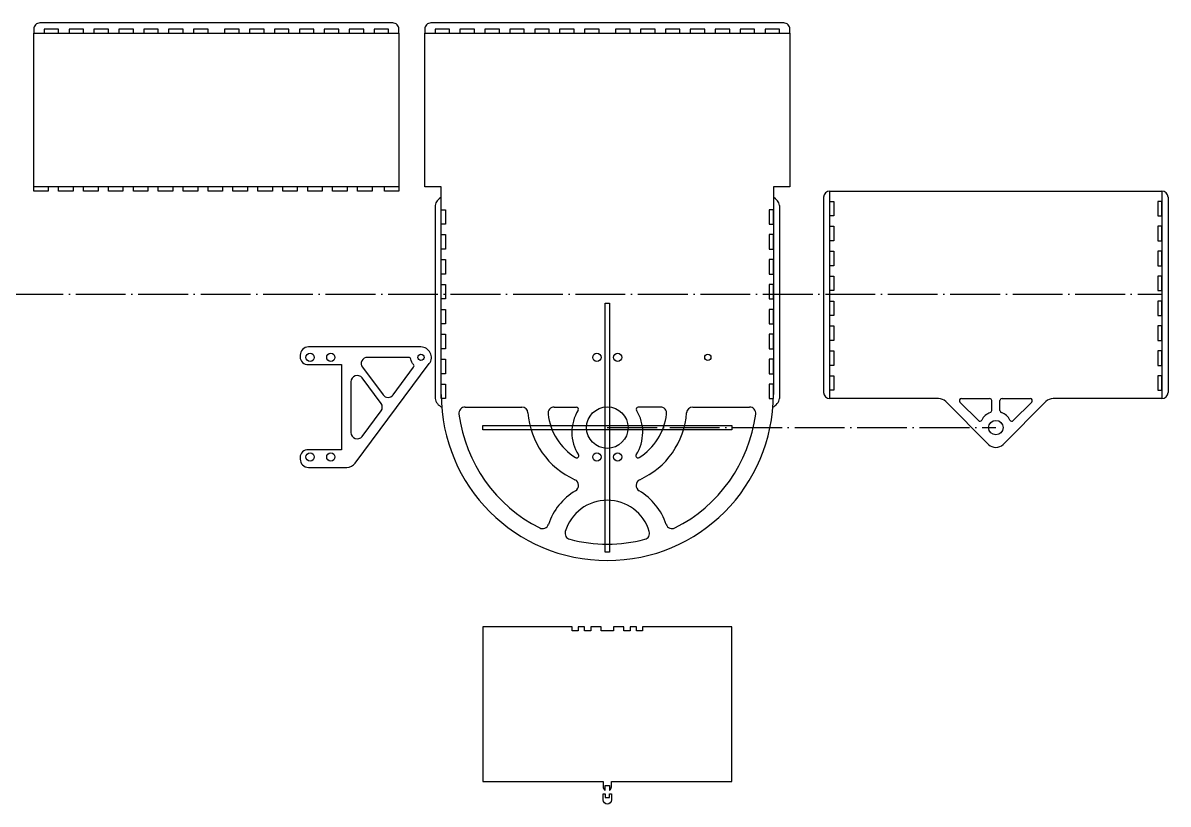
# Model space of a CAD drawing. Header units: millimetres. Extents: x 38 to 1497, y 26 to 1071.
# Drawn here: x 617 to 1169, y 132 to 509 of the extents above; entities that cross this region are included whole.
import ezdxf

# ---------------------------------------------------------------- set-up
doc = ezdxf.new("R2010")
doc.units = ezdxf.units.MM
doc.linetypes.add('ACAD_ISO04W100', pattern=[30, 24, -3, 0, -3])
doc.layers.add('base_line', color=7, linetype='Continuous')
doc.layers.add('tooth', color=20, linetype='Continuous', plot=False)
doc.layers.add('xline', color=8, linetype='ACAD_ISO04W100', plot=False)

msp = doc.modelspace()

# ---------------------------------------------------------------- linework, layer by layer
at = {"layer": 'base_line'}
for p, q in [((1068.51, 325.978), (1077.38, 317.108)), ((1069.217, 327.686), (1082.788, 327.686)), ((1083.788, 321.898), (1083.788, 326.686)), ((1087.788, 321.898), (1087.788, 326.686)), ((1088.788, 327.686), (1102.358, 327.686)), ((1103.065, 325.978), (1094.195, 317.108)), ((830.051, 323.604), (857.358, 323.604)), ((872.988, 323.604), (883.652, 323.604)), ((924.148, 323.604), (913.484, 323.604)), ((939.778, 323.604), (967.086, 323.604))]:
    msp.add_line(p, q, dxfattribs=at)
for points in [[(622.196, 503.686), (798.176, 503.686), (798.176, 429.686), (622.196, 429.686)], [(897.568, 373.697), (899.568, 373.697), (899.568, 253.697), (897.568, 253.697)], [(838.568, 312.697), (838.568, 314.697), (958.568, 314.697), (958.568, 312.697)]]:
    msp.add_lwpolyline(points, close=True, dxfattribs=at)
for points in [[(818.568, 429.686), (810.578, 429.686), (810.578, 503.686), (986.558, 503.686), (986.558, 429.686), (978.568, 429.686)], [(818.568, 329.686), (818.568, 429.686)], [(978.568, 429.686), (978.568, 329.686)]]:
    msp.add_lwpolyline(points, dxfattribs=at)
msp.add_lwpolyline([(1082.252, 305.638), (1061.669, 326.221, 0.1989124), (1058.133, 327.686), (1005.788, 327.686), (1005.788, 427.686), (1165.788, 427.686), (1165.788, 327.686), (1113.442, 327.686, 0.1989124), (1109.906, 326.221), (1089.323, 305.638)], format="xyb", dxfattribs=at)
for points in [[(770.408, 344.047), (770.408, 303.047), (754.588, 303.047, 0.4509108), (750.588, 299.247), (750.588, 298.547, 0.4142136), (754.588, 294.547), (773, 294.547, 0.2368012), (777.008, 296.558), (812.801, 344.558, 0.6170748), (808.792, 352.547), (754.588, 352.547, 0.4142136), (750.588, 348.547), (750.588, 347.847, 0.4509108), (754.588, 344.047)], [(805.256, 342.804, 0.3659774), (805.177, 344.093, -0.149902), (803.862, 346.713, 0.3659774), (802.876, 347.547), (782.979, 347.547, 0.6170748), (780.574, 342.753), (790.491, 329.454, 0.5017372), (795.301, 329.454)], [(775, 335.823), (775, 311.271, 0.7218149), (780.405, 309.477), (789.559, 321.753, 0.331791), (789.559, 325.34), (780.405, 337.616, 0.7218149)], [(958.568, 143.153), (958.568, 217.753), (915.568, 217.753), (915.568, 215.753), (912.568, 215.753), (912.568, 217.753), (909.568, 217.753), (909.568, 215.753), (906.568, 215.753), (906.568, 217.753), (901.568, 217.753), (901.568, 215.753), (895.568, 215.753), (895.568, 217.753), (890.568, 217.753), (890.568, 215.753), (887.568, 215.753), (887.568, 217.753), (884.568, 217.753), (884.568, 215.753), (881.568, 215.753), (881.568, 217.753), (838.568, 217.753), (838.568, 143.153), (894.468, 143.153), (896.568, 143.153), (896.568, 140.653, 0.2679492), (897.568, 138.921), (897.568, 141.296), (899.568, 141.296), (899.568, 138.921, 0.2679492), (900.568, 140.653), (900.568, 143.153), (902.668, 143.153)], [(896.568, 137.297), (897.568, 137.297), (897.568, 135.44), (899.568, 135.44), (899.568, 137.297), (900.568, 137.297), (900.568, 134.315, -1), (896.568, 134.315)]]:
    msp.add_lwpolyline(points, format="xyb", close=True, dxfattribs=at)
for centre, radius in [((755.338, 347.547), 2), ((765.338, 347.547), 2), ((808.792, 347.547), 1.5), ((893.568, 347.547), 2), ((903.568, 347.547), 2), ((947.022, 347.547), 1.5), ((898.568, 313.697), 10), ((1085.788, 313.697), 3.5), ((755.338, 299.547), 2), ((765.338, 299.547), 2), ((893.568, 299.547), 2), ((903.568, 299.547), 2)]:
    msp.add_circle(centre, radius, dxfattribs=at)
for centre, radius, start, end in [((898.568, 329.686), 80, 180, 0), ((1069.217, 326.686), 1, 90, 225), ((1082.788, 326.686), 1, 0, 90), ((1088.788, 326.686), 1, 90, 180), ((1102.358, 326.686), 1, 315, 90), ((830.051, 320.604), 3, 90, 187.55033), ((898.568, 329.686), 72.117, 187.55033, 243.15349), ((857.358, 320.604), 3, 4.16364, 90), ((898.568, 323.604), 38.319, 184.16364, 245.97911), ((872.988, 320.604), 3, 90, 186.68897), ((898.568, 323.604), 28.756, 186.68897, 237.91646), ((901.611, 311.483), 20.123, 148.23313, 212.64976), ((883.652, 322.604), 1, 328.23313, 90), ((895.525, 311.483), 20.123, 327.35024, 31.76687), ((913.484, 322.604), 1, 90, 211.76687), ((898.568, 323.604), 28.756, 302.08354, 353.31103), ((898.568, 323.604), 38.319, 294.02089, 355.83636), ((924.148, 320.604), 3, 353.31103, 90), ((898.568, 329.686), 72.117, 296.84651, 352.44967), ((939.778, 320.604), 3, 90, 175.83636), ((967.086, 320.604), 3, 352.44967, 90), ((1085.788, 313.697), 7.733, 110.09285, 151.86011), ((1082.788, 321.898), 1, 290.09285, 0), ((1088.788, 321.898), 1, 180, 249.90715), ((1085.788, 313.697), 7.733, 28.13989, 69.90715), ((1078.087, 317.815), 1, 225, 331.86011), ((1093.488, 317.815), 1, 208.13989, 315), ((1085.788, 309.173), 5, 225, 315), ((883.826, 300.087), 1, 237.91646, 32.64976), ((913.311, 300.087), 1, 147.35024, 302.08354), ((881.748, 285.863), 3, 300.73017, 65.97911), ((915.388, 285.863), 3, 114.02089, 239.26983), ((898.568, 257.569), 29.916, 120.73017, 161.4907), ((898.568, 257.569), 29.916, 18.5093, 59.26983), ((898.568, 257.569), 21.136, 16.72136, 163.27864), ((867.355, 268.018), 3, 243.15349, 341.4907), ((929.781, 268.018), 3, 198.5093, 296.84651), ((881.199, 262.787), 3, 163.27864, 255.44562), ((898.568, 329.686), 72.117, 255.44562, 284.55438), ((915.937, 262.787), 3, 284.55438, 16.72136)]:
    msp.add_arc(centre, radius, start, end, dxfattribs=at)
at = {"layer": 'tooth'}
for p, q in [((622.196, 427.686), (622.196, 429.686)), ((629.196, 427.686), (622.196, 427.686)), ((629.196, 429.686), (629.196, 427.686)), ((634.196, 427.686), (634.196, 429.686)), ((641.196, 427.686), (634.196, 427.686)), ((641.196, 429.686), (641.196, 427.686)), ((646.196, 427.686), (646.196, 429.686)), ((653.196, 427.686), (646.196, 427.686)), ((653.196, 429.686), (653.196, 427.686)), ((658.196, 427.686), (658.196, 429.686)), ((665.196, 427.686), (658.196, 427.686)), ((665.196, 429.686), (665.196, 427.686)), ((670.196, 427.686), (670.196, 429.686)), ((677.196, 427.686), (670.196, 427.686)), ((677.196, 429.686), (677.196, 427.686)), ((682.196, 427.686), (682.196, 429.686)), ((689.196, 427.686), (682.196, 427.686)), ((689.196, 429.686), (689.196, 427.686)), ((694.196, 427.686), (694.196, 429.686)), ((701.196, 427.686), (694.196, 427.686)), ((701.196, 429.686), (701.196, 427.686)), ((706.196, 427.686), (706.196, 429.686)), ((713.196, 427.686), (706.196, 427.686)), ((713.196, 429.686), (713.196, 427.686)), ((718.196, 427.686), (718.196, 429.686)), ((725.196, 427.686), (718.196, 427.686)), ((725.196, 429.686), (725.196, 427.686)), ((730.196, 427.686), (730.196, 429.686)), ((737.196, 427.686), (730.196, 427.686)), ((737.196, 429.686), (737.196, 427.686)), ((742.196, 427.686), (742.196, 429.686)), ((749.196, 427.686), (742.196, 427.686)), ((749.196, 429.686), (749.196, 427.686)), ((754.196, 427.686), (754.196, 429.686)), ((761.196, 427.686), (754.196, 427.686)), ((761.196, 429.686), (761.196, 427.686)), ((766.196, 427.686), (766.196, 429.686)), ((773.196, 427.686), (766.196, 427.686)), ((773.196, 429.686), (773.196, 427.686)), ((778.196, 427.686), (778.196, 429.686)), ((785.196, 427.686), (778.196, 427.686)), ((785.196, 429.686), (785.196, 427.686)), ((791.176, 427.686), (791.176, 429.686)), ((798.176, 427.686), (791.176, 427.686)), ((798.176, 429.686), (798.176, 427.686)), ((1005.788, 427.686), (1005.788, 427.686)), ((1165.788, 427.686), (1165.788, 427.686)), ((815.568, 420.686), (815.568, 327.686)), ((981.568, 420.686), (981.568, 327.686)), ((1002.788, 424.686), (1002.788, 330.686)), ((1168.788, 424.686), (1168.788, 330.686)), ((1005.788, 327.686), (1005.788, 327.686)), ((1165.788, 327.686), (1165.788, 327.686))]:
    msp.add_line(p, q, dxfattribs=at)
for points in [[(798.176, 503.686), (798.176, 505.686, 0.4142136), (795.176, 508.686), (625.196, 508.686, 0.4142136), (622.196, 505.686), (622.196, 503.686)], [(986.558, 503.686), (986.558, 505.686, 0.4142136), (983.558, 508.686), (813.578, 508.686, 0.4142136), (810.578, 505.686), (810.578, 503.686)]]:
    msp.add_lwpolyline(points, format="xyb", dxfattribs=at)
for points in [[(627.196, 505.686), (627.196, 503.686), (634.196, 503.686), (634.196, 505.686)], [(639.196, 505.686), (639.196, 503.686), (646.196, 503.686), (646.196, 505.686)], [(651.196, 505.686), (651.196, 503.686), (658.196, 503.686), (658.196, 505.686)], [(663.196, 503.686), (670.196, 503.686), (670.196, 505.686), (663.196, 505.686)], [(675.196, 505.686), (675.196, 503.686), (682.196, 503.686), (682.196, 505.686)], [(687.196, 505.686), (687.196, 503.686), (694.196, 503.686), (694.196, 505.686)], [(699.196, 503.686), (706.196, 503.686), (706.196, 505.686), (699.196, 505.686)], [(714.173, 503.686), (721.173, 503.686), (721.173, 505.686), (714.173, 505.686)], [(726.173, 503.686), (733.173, 503.686), (733.173, 505.686), (726.173, 505.686)], [(738.173, 505.686), (738.173, 503.686), (745.173, 503.686), (745.173, 505.686)], [(750.173, 505.686), (750.173, 503.686), (757.173, 503.686), (757.173, 505.686)], [(762.173, 505.686), (762.173, 503.686), (769.173, 503.686), (769.173, 505.686)], [(774.173, 505.686), (774.173, 503.686), (781.173, 503.686), (781.173, 505.686)], [(786.173, 505.686), (786.173, 503.686), (793.173, 503.686), (793.173, 505.686)], [(815.578, 505.686), (815.578, 503.686), (822.578, 503.686), (822.578, 505.686)], [(827.578, 505.686), (827.578, 503.686), (834.578, 503.686), (834.578, 505.686)], [(839.578, 505.686), (839.578, 503.686), (846.578, 503.686), (846.578, 505.686)], [(851.578, 503.686), (858.578, 503.686), (858.578, 505.686), (851.578, 505.686)], [(863.578, 505.686), (863.578, 503.686), (870.578, 503.686), (870.578, 505.686)], [(875.578, 505.686), (875.578, 503.686), (882.578, 503.686), (882.578, 505.686)], [(887.578, 503.686), (894.578, 503.686), (894.578, 505.686), (887.578, 505.686)], [(902.555, 503.686), (909.555, 503.686), (909.555, 505.686), (902.555, 505.686)], [(914.555, 503.686), (921.555, 503.686), (921.555, 505.686), (914.555, 505.686)], [(926.555, 505.686), (926.555, 503.686), (933.555, 503.686), (933.555, 505.686)], [(938.555, 505.686), (938.555, 503.686), (945.555, 503.686), (945.555, 505.686)], [(950.555, 505.686), (950.555, 503.686), (957.555, 503.686), (957.555, 505.686)], [(962.555, 505.686), (962.555, 503.686), (969.555, 503.686), (969.555, 505.686)], [(974.555, 505.686), (974.555, 503.686), (981.555, 503.686), (981.555, 505.686)], [(1005.788, 422.686), (1007.788, 422.686), (1007.788, 415.686), (1005.788, 415.686)], [(1165.788, 422.686), (1163.788, 422.686), (1163.788, 415.686), (1165.788, 415.686)], [(818.568, 418.686), (820.568, 418.686), (820.568, 411.686), (818.568, 411.686)], [(978.568, 418.686), (976.568, 418.686), (976.568, 411.686), (978.568, 411.686)], [(1005.788, 410.686), (1007.788, 410.686), (1007.788, 403.686), (1005.788, 403.686)], [(1165.788, 410.686), (1163.788, 410.686), (1163.788, 403.686), (1165.788, 403.686)], [(818.568, 406.686), (820.568, 406.686), (820.568, 399.686), (818.568, 399.686)], [(978.568, 406.686), (976.568, 406.686), (976.568, 399.686), (978.568, 399.686)], [(1005.788, 398.686), (1007.788, 398.686), (1007.788, 391.686), (1005.788, 391.686)], [(1165.788, 398.686), (1163.788, 398.686), (1163.788, 391.686), (1165.788, 391.686)], [(818.568, 394.686), (820.568, 394.686), (820.568, 387.686), (818.568, 387.686)], [(978.568, 394.686), (976.568, 394.686), (976.568, 387.686), (978.568, 387.686)], [(1005.788, 386.686), (1007.788, 386.686), (1007.788, 379.686), (1005.788, 379.686)], [(1165.788, 386.686), (1163.788, 386.686), (1163.788, 379.686), (1165.788, 379.686)], [(818.568, 382.686), (820.568, 382.686), (820.568, 375.686), (818.568, 375.686)], [(978.568, 382.686), (976.568, 382.686), (976.568, 375.686), (978.568, 375.686)], [(818.568, 370.686), (820.568, 370.686), (820.568, 363.686), (818.568, 363.686)], [(978.568, 370.686), (976.568, 370.686), (976.568, 363.686), (978.568, 363.686)], [(1005.788, 374.686), (1007.788, 374.686), (1007.788, 367.686), (1005.788, 367.686)], [(1165.788, 374.686), (1163.788, 374.686), (1163.788, 367.686), (1165.788, 367.686)], [(818.568, 358.686), (820.568, 358.686), (820.568, 351.686), (818.568, 351.686)], [(978.568, 358.686), (976.568, 358.686), (976.568, 351.686), (978.568, 351.686)], [(1005.788, 362.686), (1007.788, 362.686), (1007.788, 355.686), (1005.788, 355.686)], [(1165.788, 362.686), (1163.788, 362.686), (1163.788, 355.686), (1165.788, 355.686)], [(1005.788, 350.686), (1007.788, 350.686), (1007.788, 343.686), (1005.788, 343.686)], [(1165.788, 350.686), (1163.788, 350.686), (1163.788, 343.686), (1165.788, 343.686)], [(818.568, 346.686), (820.568, 346.686), (820.568, 339.686), (818.568, 339.686)], [(978.568, 346.686), (976.568, 346.686), (976.568, 339.686), (978.568, 339.686)], [(1005.788, 338.686), (1007.788, 338.686), (1007.788, 331.686), (1005.788, 331.686)], [(1165.788, 338.686), (1163.788, 338.686), (1163.788, 331.686), (1165.788, 331.686)], [(818.568, 334.686), (820.568, 334.686), (820.568, 327.686), (818.568, 327.686)], [(978.568, 334.686), (976.568, 334.686), (976.568, 327.686), (978.568, 327.686)]]:
    msp.add_lwpolyline(points, close=True, dxfattribs=at)
for centre, radius, start, end in [((1005.788, 424.686), 3, 90, 180), ((1165.788, 424.686), 3, 0, 90), ((821.174, 419.606), 5.709, 117.15878, 169.10142), ((975.962, 419.606), 5.709, 10.89858, 62.84122), ((821.108, 328.752), 5.642, 190.89304, 245.84452), ((976.028, 328.752), 5.642, 294.15548, 349.10696), ((1005.788, 330.686), 3, 180, 270), ((1165.788, 330.686), 3, 270, 0)]:
    msp.add_arc(centre, radius, start, end, dxfattribs=at)
at = {"layer": 'xline'}
for p, q in [((281.25, 377.936), (1165.788, 377.936)), ((898.568, 313.697), (1085.788, 313.697))]:
    msp.add_line(p, q, dxfattribs=at)

doc.saveas('drawing.dxf')
